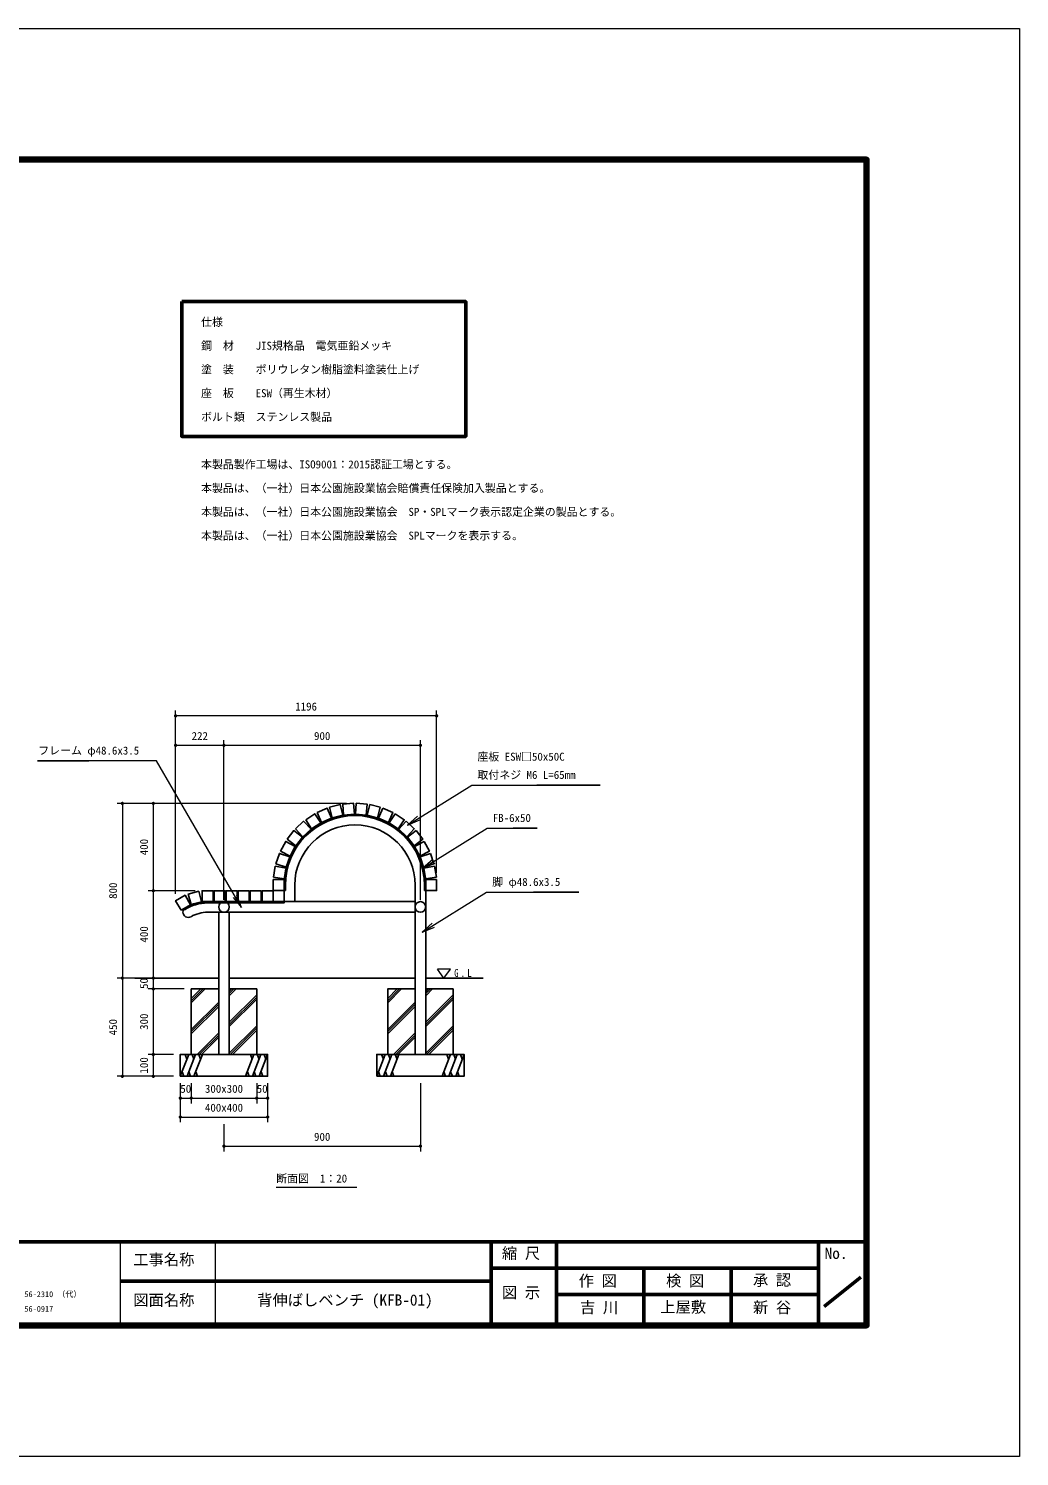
# Model space of a CAD drawing. Units: millimetres at full size, sheet at 1:20. Extents: x -400 to 8800, y -300 to 6240.
# Drawn here: x 4260 to 8800, y -300 to 6240 of the extents above; entities that cross this region are included whole.
import ezdxf
from ezdxf.enums import TextEntityAlignment as Align

# ---------------------------------------------------------------- set-up
doc = ezdxf.new("R2010")
doc.units = ezdxf.units.MM
doc.header["$LTSCALE"] = 20
doc.layers.add('D-DOC\u3000文章(説明、指示、参照事項等)', color=7, linetype='Continuous')
for name, color, linetype, lineweight in [('D-STR-DIM\u3000寸法線、寸法値', 7, 'Continuous', 13), ('D-STR-HTXT\u3000旗上げ', 7, 'Continuous', 13), ('D-STR-TXT\u3000文字列', 7, 'Continuous', 13), ('D-STR\u3000構造物外形線', 1, 'Continuous', 25), ('D-TTL-FRAM', 7, 'Continuous', 50), ('D-TTL-FRAM\u3000タイトル枠、凡例図枠', 2, 'Continuous', 50), ('D-TTL-TXT', 7, 'Continuous', 13), ('V-nasSTD', 7, 'Continuous', 13)]:
    doc.layers.add(name, color=color, linetype=linetype, lineweight=lineweight)
doc.styles.add('ＭＳ ゴシック', font='')
doc.styles.get('ＭＳ ゴシック').set_extended_font_data('MS Gothic')

# ---------------------------------------------------------------- blocks, each defined once
blk = doc.blocks.new('open_arrow')
at = {"color": 0, "linetype": 'Continuous', "lineweight": -2}
blk.add_lwpolyline([(7.5, 1.25), (0, 0), (7.5, -1.25)], dxfattribs=at)
blk = doc.blocks.new('filled_dot')
at = {"color": 0, "linetype": 'Continuous', "lineweight": -2, "const_width": 1.25}
blk.add_lwpolyline([(-0.625, 0, 1), (0.625, 0, 1)], format="xyb", close=True, dxfattribs=at)

msp = doc.modelspace()

# ---------------------------------------------------------------- linework, layer by layer
at = {"layer": 'D-STR-DIM\u3000寸法線、寸法値'}
for p, q in [((4933.81, 2277.09), (4933.81, 3115.97)), ((6129.76, 3091.97), (4933.81, 3091.97)), ((6129.76, 2373.78), (6129.76, 3115.97)), ((4933.81, 2277.09), (4933.81, 2981.02)), ((5155.46, 2957.02), (4933.81, 2957.02)), ((5155.46, 2248.78), (5155.46, 2981.02)), ((5155.46, 2248.78), (5155.46, 2981.02)), ((6055.46, 2957.02), (5155.46, 2957.02)), ((6055.46, 2248.78), (6055.46, 2981.02)), ((5717.47, 2691.07), (4665.92, 2691.07)), ((4689.92, 2691.07), (4689.92, 1891.08)), ((5717.47, 2691.07), (4807.72, 2691.07)), ((4831.72, 2691.07), (4831.72, 2291.08)), ((5023.46, 2291.08), (4807.72, 2291.08)), ((5023.46, 2291.08), (4807.72, 2291.08)), ((4831.72, 2291.08), (4831.72, 1891.08)), ((4988.93, 1891.08), (4665.92, 1891.08)), ((4988.93, 1891.08), (4665.92, 1891.08)), ((4689.92, 1891.08), (4689.92, 1441.08)), ((4988.93, 1891.08), (4807.72, 1891.08)), ((4988.93, 1891.08), (4807.72, 1891.08)), ((4973.46, 1841.08), (4807.72, 1841.08)), ((4973.46, 1841.08), (4807.72, 1841.08)), ((4831.72, 1891.08), (4831.72, 1841.08)), ((4831.72, 1841.08), (4831.72, 1541.08)), ((4923.46, 1541.08), (4807.72, 1541.08)), ((4923.46, 1541.08), (4807.72, 1541.08)), ((4831.72, 1541.08), (4831.72, 1441.08)), ((4923.46, 1441.08), (4665.92, 1441.08)), ((4923.46, 1441.08), (4807.72, 1441.08)), ((4955.46, 1409.08), (4955.46, 1317.16)), ((4955.46, 1409.08), (4955.46, 1230.58)), ((5005.46, 1409.08), (5005.46, 1317.16)), ((5005.46, 1409.08), (5005.46, 1317.16)), ((5305.46, 1409.08), (5305.46, 1317.16)), ((5305.46, 1409.08), (5305.46, 1317.16)), ((5355.46, 1409.08), (5355.46, 1317.16)), ((5355.46, 1409.08), (5355.46, 1230.58)), ((6055.46, 1409.08), (6055.46, 1097.27)), ((4955.46, 1341.16), (5005.46, 1341.16)), ((5005.46, 1341.16), (5305.46, 1341.16)), ((5305.46, 1341.16), (5355.46, 1341.16)), ((4955.46, 1254.58), (5355.46, 1254.58)), ((5155.46, 1222.58), (5155.46, 1097.27)), ((5155.46, 1121.27), (6055.46, 1121.27))]:
    msp.add_line(p, q, dxfattribs=at)
at = {"layer": 'D-STR-HTXT\u3000旗上げ'}
for points in [[(5235.57, 2213.63), (4846.16, 2886.04), (4838.16, 2886.04), (4300.88, 2886.04), (4536.79, 2886.04)], [(5996.2, 2591.92), (6291.02, 2774.55), (6299.02, 2774.55), (6878.42, 2774.55), (6588.72, 2774.55)], [(6066.48, 2394.73), (6361.29, 2577.36), (6369.29, 2577.36), (6590.94, 2577.36), (6480.12, 2577.36)], [(6063.52, 2101.67), (6358.34, 2284.3), (6366.34, 2284.3), (6781.94, 2284.3), (6574.14, 2284.3)]]:
    msp.add_lwpolyline(points, dxfattribs=at)
at = {"layer": 'D-STR-TXT\u3000文字列'}
msp.add_line((5394.88, 933.66), (5764.31, 933.66), dxfattribs=at)
at = {"layer": 'D-STR\u3000構造物外形線'}
for p, q in [((5431.16, 2241.08), (5431.16, 2316.78)), ((5431.16, 2291.78), (5437.16, 2291.78)), ((5437.16, 2316.78), (5437.16, 2291.78)), ((5479.76, 2241.08), (5479.76, 2316.78)), ((6031.16, 2316.78), (6031.16, 1541.08)), ((6073.76, 2316.78), (6073.76, 2291.78)), ((6073.76, 2291.78), (6079.76, 2291.78)), ((6079.76, 2316.78), (6079.76, 1541.08)), ((5055.46, 2241.08), (6031.16, 2241.08)), ((4971.8, 2209.29), (4974.93, 2203.87)), ((5079.76, 2192.48), (6031.16, 2192.48)), ((5131.16, 2192.48), (5131.16, 1541.08)), ((5179.76, 2192.48), (5179.76, 1541.08)), ((5131.16, 1891.08), (4746.34, 1891.08)), ((5005.46, 1797.05), (5049.49, 1841.08)), ((5005.46, 1787.05), (5059.49, 1841.08)), ((5005.46, 1777.05), (5069.49, 1841.08)), ((6031.16, 1891.08), (5179.76, 1891.08)), ((5179.76, 1829.93), (5190.91, 1841.08)), ((5179.76, 1819.93), (5200.91, 1841.08)), ((5179.76, 1809.93), (5210.91, 1841.08)), ((5905.46, 1797.05), (5949.49, 1841.08)), ((5905.46, 1787.05), (5959.49, 1841.08)), ((5905.46, 1777.05), (5969.49, 1841.08)), ((6343.73, 1891.08), (6079.76, 1891.08)), ((6079.76, 1829.93), (6090.91, 1841.08)), ((6079.76, 1819.93), (6100.91, 1841.08)), ((6079.76, 1809.93), (6110.91, 1841.08)), ((5005.46, 1655.63), (5131.16, 1781.33)), ((5005.46, 1645.63), (5131.16, 1771.33)), ((5179.76, 1688.51), (5305.46, 1814.21)), ((5179.76, 1678.51), (5305.46, 1804.21)), ((5179.76, 1668.51), (5305.46, 1794.21)), ((5905.46, 1655.63), (6031.16, 1781.33)), ((5905.46, 1645.63), (6031.16, 1771.33)), ((6079.76, 1688.51), (6205.46, 1814.21)), ((6079.76, 1678.51), (6205.46, 1804.21)), ((6079.76, 1668.51), (6205.46, 1794.21)), ((5005.46, 1635.63), (5131.16, 1761.33)), ((5905.46, 1635.63), (6031.16, 1761.33)), ((5032.34, 1541.08), (5131.16, 1639.91)), ((5179.76, 1547.09), (5305.46, 1672.79)), ((5183.76, 1541.08), (5305.46, 1662.79)), ((5193.76, 1541.08), (5305.46, 1652.79)), ((5932.34, 1541.08), (6031.16, 1639.91)), ((6079.76, 1547.09), (6205.46, 1672.79)), ((6083.76, 1541.08), (6205.46, 1662.79)), ((6093.76, 1541.08), (6205.46, 1652.79)), ((5042.34, 1541.08), (5131.16, 1629.91)), ((5052.34, 1541.08), (5131.16, 1619.91)), ((5942.34, 1541.08), (6031.16, 1629.91)), ((5952.34, 1541.08), (6031.16, 1619.91)), ((4955.46, 1441.08), (4993.71, 1541.08)), ((4985.7, 1520.14), (4977.7, 1541.08)), ((4986.79, 1441.08), (5025.04, 1541.08)), ((5017.03, 1520.14), (5009.02, 1541.08)), ((5018.11, 1441.08), (5056.36, 1541.08)), ((5048.35, 1520.14), (5040.35, 1541.08)), ((5254.56, 1441.08), (5292.81, 1541.08)), ((5284.8, 1520.14), (5276.79, 1541.08)), ((5285.89, 1441.08), (5324.14, 1541.08)), ((5316.13, 1520.14), (5308.12, 1541.08)), ((5317.21, 1441.08), (5355.46, 1541.08)), ((5347.45, 1520.14), (5339.45, 1541.08)), ((5855.46, 1441.08), (5893.71, 1541.08)), ((5885.7, 1520.14), (5877.7, 1541.08)), ((5886.79, 1441.08), (5925.04, 1541.08)), ((5917.03, 1520.14), (5909.02, 1541.08)), ((5918.11, 1441.08), (5956.36, 1541.08)), ((5948.35, 1520.14), (5940.35, 1541.08)), ((6154.56, 1441.08), (6192.81, 1541.08)), ((6184.8, 1520.14), (6176.79, 1541.08)), ((6185.89, 1441.08), (6224.14, 1541.08)), ((6216.13, 1520.14), (6208.12, 1541.08)), ((6217.21, 1441.08), (6255.46, 1541.08)), ((6247.45, 1520.14), (6239.45, 1541.08)), ((4963.47, 1462.02), (4971.48, 1441.08)), ((4994.8, 1462.02), (5002.8, 1441.08)), ((5026.12, 1462.02), (5034.13, 1441.08)), ((5262.57, 1462.02), (5270.58, 1441.08)), ((5293.89, 1462.02), (5301.9, 1441.08)), ((5325.22, 1462.02), (5333.23, 1441.08)), ((5863.47, 1462.02), (5871.48, 1441.08)), ((5894.8, 1462.02), (5902.8, 1441.08)), ((5926.12, 1462.02), (5934.13, 1441.08)), ((6162.57, 1462.02), (6170.58, 1441.08)), ((6193.89, 1462.02), (6201.9, 1441.08)), ((6225.22, 1462.02), (6233.23, 1441.08))]:
    msp.add_line(p, q, dxfattribs=at)
for points in [[(5639.34, 2673.49), (5651.62, 2625.02), (5700.09, 2637.29), (5687.81, 2685.76)], [(5699.64, 2687.74), (5703.77, 2637.91), (5753.6, 2642.04), (5749.47, 2691.87)], [(5761.46, 2691.87), (5757.33, 2642.04), (5807.16, 2637.91), (5811.29, 2687.74)], [(5823.11, 2685.76), (5810.84, 2637.29), (5859.31, 2625.02), (5871.58, 2673.49)], [(5529.81, 2616.46), (5557.16, 2574.6), (5599.02, 2601.95), (5571.67, 2643.81)], [(5582.21, 2649.51), (5602.3, 2603.72), (5648.09, 2623.81), (5628, 2669.6)], [(5882.92, 2669.6), (5862.84, 2623.81), (5908.63, 2603.72), (5928.71, 2649.51)], [(5939.26, 2643.81), (5911.91, 2601.95), (5953.77, 2574.6), (5981.11, 2616.46)], [(5444.73, 2526.95), (5484.19, 2496.24), (5514.9, 2535.7), (5475.44, 2566.41)], [(5483.56, 2575.23), (5517.43, 2538.44), (5554.21, 2572.31), (5520.35, 2609.09)], [(5990.58, 2609.09), (5956.71, 2572.31), (5993.5, 2538.44), (6027.36, 2575.23)], [(6035.48, 2566.41), (5996.02, 2535.7), (6026.74, 2496.24), (6066.19, 2526.95)], [(5414.38, 2472.94), (5458.35, 2449.14), (5482.15, 2493.12), (5438.17, 2516.91)], [(6072.75, 2516.91), (6028.78, 2493.12), (6052.57, 2449.14), (6096.55, 2472.94)], [(5393.32, 2414.67), (5440.62, 2398.44), (5456.85, 2445.73), (5409.56, 2461.96)], [(6101.36, 2461.96), (6054.07, 2445.73), (6070.31, 2398.44), (6117.6, 2414.67)], [(5382.15, 2353.73), (5431.47, 2345.5), (5439.7, 2394.82), (5390.38, 2403.05)], [(6120.54, 2403.05), (6071.22, 2394.82), (6079.45, 2345.5), (6128.77, 2353.73)], [(5004.55, 2227.8), (5052.85, 2240.74), (5039.9, 2289.03), (4991.61, 2276.09)], [(5055.46, 2241.08), (5105.46, 2241.08), (5105.46, 2291.08), (5055.46, 2291.08)], [(5055.46, 2241.08), (5105.46, 2241.08), (5105.46, 2291.08), (5055.46, 2291.08)], [(5110.46, 2241.08), (5160.46, 2241.08), (5160.46, 2291.08), (5110.46, 2291.08)], [(5165.46, 2241.08), (5215.46, 2241.08), (5215.46, 2291.08), (5165.46, 2291.08)], [(5220.46, 2241.08), (5270.46, 2241.08), (5270.46, 2291.08), (5220.46, 2291.08)], [(5275.46, 2241.08), (5325.46, 2241.08), (5325.46, 2291.08), (5275.46, 2291.08)], [(5330.46, 2241.08), (5380.46, 2241.08), (5380.46, 2291.08), (5330.46, 2291.08)], [(5381.16, 2291.78), (5431.16, 2291.78), (5431.16, 2341.78), (5381.16, 2341.78)], [(6129.76, 2341.78), (6079.76, 2341.78), (6079.76, 2291.78), (6129.76, 2291.78)], [(4958.81, 2201.79), (5002.11, 2226.79), (4977.11, 2270.09), (4933.81, 2245.09)], [(5070.46, 2235.08), (5431.16, 2235.08), (5431.16, 2241.08), (5070.46, 2241.08)], [(4955.46, 1441.08), (5355.46, 1441.08), (5355.46, 1541.08), (4955.46, 1541.08)], [(5855.46, 1441.08), (6255.46, 1441.08), (6255.46, 1541.08), (5855.46, 1541.08)]]:
    msp.add_lwpolyline(points, close=True, dxfattribs=at)
for points in [[(5131.16, 1841.08), (5005.46, 1841.08), (5005.46, 1541.08), (5305.46, 1541.08), (5305.46, 1841.08), (5179.76, 1841.08)], [(6031.16, 1841.08), (5905.46, 1841.08), (5905.46, 1541.08), (6205.46, 1541.08), (6205.46, 1841.08), (6079.76, 1841.19)]]:
    msp.add_lwpolyline(points, dxfattribs=at)
for centre in [(5155.46, 2216.78), (6055.46, 2216.78)]:
    msp.add_circle(centre, 24.3, dxfattribs=at)
for centre, radius, start, end in [((5755.46, 2316.78), 324.3, 0, 180), ((5755.46, 2316.78), 318.3, 0, 180), ((5755.46, 2316.78), 275.7, 0, 180), ((5080.46, 2041.08), 194, 90, 122.9547), ((5080.46, 2041.08), 200, 90, 120), ((4992.01, 2192.89), 24.3, 120, 300), ((5080.46, 2041.08), 151.4, 90, 120)]:
    msp.add_arc(centre, radius, start, end, dxfattribs=at)
at = {"layer": 'D-TTL-FRAM'}
for p, q in [((300, 682.44), (8100, 682.44)), ((6379.22, 682.44), (6379.22, 300)), ((6679.22, 682.44), (6679.22, 300)), ((7879.22, 682.44), (7879.22, 300)), ((6679.22, 562.44), (6379.22, 562.44)), ((6679.22, 562.44), (7879.22, 562.44)), ((7079.22, 300), (7079.22, 562.44)), ((7479.22, 562.44), (7479.22, 300)), ((6379.22, 502.44), (4679.22, 502.44)), ((7905.33, 386.94), (8073.33, 521.34)), ((7879.22, 442.44), (6679.22, 442.44))]:
    msp.add_line(p, q, dxfattribs=at)
at = {"layer": 'D-TTL-FRAM\u3000タイトル枠、凡例図枠'}
msp.add_lwpolyline([(4962.36, 4989.76), (6263.52, 4989.76), (6263.52, 4371.68), (4962.36, 4371.68)], close=True, dxfattribs=at)
at = {"layer": 'D-TTL-TXT'}
for p, q in [((4679.22, 682.44), (4679.22, 300)), ((5115.96, 300), (5115.96, 682.44))]:
    msp.add_line(p, q, dxfattribs=at)
at = {"layer": 'V-nasSTD'}
for p, q in [((6193.31, 1931.08), (6133.31, 1931.08)), ((6163.31, 1891.08), (6133.31, 1931.08)), ((6163.31, 1891.08), (6193.31, 1931.08))]:
    msp.add_line(p, q, dxfattribs=at)
msp.add_lwpolyline([(-400, -300), (-400, 6240), (8800, 6240), (8800, -300)], close=True, dxfattribs=at)
at = {"layer": 'V-nasSTD', "color": 3, "lineweight": 140}
msp.add_lwpolyline([(300, 300), (300, 5640), (8100, 5640), (8100, 300)], close=True, dxfattribs=at)

# ---------------------------------------------------------------- block references
at = {"layer": 'D-STR-DIM\u3000寸法線、寸法値', "xscale": 6, "yscale": 6}
for p in [(4933.81, 3091.97), (4933.81, 2957.02), (5155.46, 2957.02), (4955.46, 1341.16), (5005.46, 1341.16), (5305.46, 1341.16), (4955.46, 1254.58), (5155.46, 1121.27)]:
    msp.add_blockref('filled_dot', p, dxfattribs=at)
for p, rotation in [((6129.76, 3091.97), 180), ((5155.46, 2957.02), 180), ((6055.46, 2957.02), 180), ((4689.92, 2691.07), 270), ((4831.72, 2691.07), 270), ((4831.72, 2291.08), 90), ((4831.72, 2291.08), 270), ((4689.92, 1891.08), 270), ((4689.92, 1891.08), 90), ((4831.72, 1891.08), 90), ((4831.72, 1891.08), 270), ((4831.72, 1841.08), 90), ((4831.72, 1841.08), 270), ((4831.72, 1541.08), 90), ((4831.72, 1541.08), 270), ((4689.92, 1441.08), 90), ((4831.72, 1441.08), 90), ((5005.46, 1341.16), 180), ((5305.46, 1341.16), 180), ((5355.46, 1341.16), 180), ((5355.46, 1254.58), 180), ((6055.46, 1121.27), 180)]:
    msp.add_blockref('filled_dot', p, dxfattribs=dict(at, rotation=rotation))
at = {"layer": 'D-STR-HTXT\u3000旗上げ', "xscale": 8, "yscale": 8}
for p, rotation in [((5996.2, 2591.92), 31.8), ((6066.48, 2394.73), 31.8), ((5235.57, 2213.63), 120.1), ((6063.52, 2101.67), 31.8)]:
    msp.add_blockref('open_arrow', p, dxfattribs=dict(at, rotation=rotation))

# ---------------------------------------------------------------- texts
at = {"layer": 'D-DOC\u3000文章(説明、指示、参照事項等)', "style": 'ＭＳ ゴシック'}
for s, p in [('仕様', (5050.52, 4914.37)), ('鋼\u3000材\u3000\u3000JIS規格品\u3000電気亜鉛メッキ', (5050.52, 4805.65)), ('塗\u3000装\u3000\u3000ポリウレタン樹脂塗料塗装仕上げ', (5050.52, 4696.92)), ('座\u3000板\u3000\u3000ESW（再生木材）', (5050.52, 4588.2)), ('ボルト類\u3000ステンレス製品', (5050.52, 4479.47)), ('本製品製作工場は、ISO9001：2015認証工場とする。', (5050.52, 4262.02)), ('本製品は、（一社）日本公園施設業協会賠償責任保険加入製品とする。', (5050.52, 4153.29)), ('本製品は、（一社）日本公園施設業協会\u3000SP・SPLマーク表示認定企業の製品とする。', (5050.52, 4044.57)), ('本製品は、（一社）日本公園施設業協会\u3000SPLマークを表示する。\u3000', (5050.52, 3935.84))]:
    msp.add_text(s, height=36.66, dxfattribs=at).set_placement(p, align=Align.TOP_LEFT)
at = {"layer": 'D-STR-DIM\u3000寸法線、寸法値', "style": 'ＭＳ ゴシック'}
for s, p in [('1196', (5531.79, 3134.72)), ('222', (5044.64, 2999.77)), ('900', (5605.46, 2999.77)), ('50', (4980.46, 1383.92)), ('300x300', (5155.46, 1383.92)), ('50', (5330.46, 1383.92)), ('400x400', (5155.46, 1297.34)), ('900', (5605.46, 1164.03))]:
    msp.add_text(s, height=36.66, dxfattribs=at).set_placement(p, align=Align.MIDDLE_CENTER)
for s, p in [('400', (4788.96, 2491.07)), ('800', (4647.16, 2291.07)), ('400', (4788.96, 2091.08)), ('50', (4788.96, 1866.08)), ('450', (4647.16, 1666.08)), ('300', (4788.96, 1691.08)), ('100', (4788.96, 1491.08))]:
    msp.add_text(s, height=36.66, rotation=90, dxfattribs=at).set_placement(p, align=Align.MIDDLE_CENTER)
at = {"layer": 'D-STR-HTXT\u3000旗上げ', "style": 'ＭＳ ゴシック'}
for s, p in [('フレーム φ48.6x3.5', (4304.52, 2903.8)), ('座板 ESW□50x50C', (6316.77, 2875.64)), ('取付ネジ M6 L=65mm', (6316.77, 2792.3)), ('FB-6x50', (6387.05, 2595.11)), ('脚 φ48.6x3.5', (6384.09, 2302.05))]:
    msp.add_text(s, height=36.66, dxfattribs=at).set_placement(p, align=Align.BOTTOM_LEFT)
at = {"layer": 'D-STR-TXT\u3000文字列', "style": 'ＭＳ ゴシック'}
msp.add_text('断面図\u30001：20', height=36.66, dxfattribs=at).set_placement((5394.88, 943.66), align=Align.BOTTOM_LEFT)
at = {"layer": 'D-TTL-TXT', "style": 'ＭＳ ゴシック'}
for s, height, p in [('縮 尺', 51.32, (6429.13, 589.31)), ('No.', 51.32, (7907.64, 589.31)), ('工事名称', 51.32, (4739.83, 560.61)), ('作 図', 51.32, (6780.62, 463.78)), ('検 図', 51.32, (7180.9, 463.78)), ('承 認', 51.32, (7579.13, 466.78)), ('TEL （0776） 56-2310 （代）', 26.39, (3997.6, 421.98)), ('図 示', 51.32, (6429.13, 409.75)), ('FAX （0776） 56-0917', 26.39, (3997.6, 354.81)), ('図面名称', 51.32, (4739.83, 375.4)), ('背伸ばしベンチ (KFB-01)', 51.32, (5307.75, 375.4)), ('吉 川', 51.32, (6786.67, 341.75)), ('上屋敷', 51.32, (7154.51, 343.52)), ('新 谷', 51.32, (7579.13, 341.75))]:
    msp.add_text(s, height=height, dxfattribs=at).set_placement(p, align=Align.BOTTOM_LEFT)
at = {"layer": 'V-nasSTD', "insert": (6210.23, 1895.47), "char_height": 36.66, "attachment_point": 7, "style": 'ＭＳ ゴシック'}
msp.add_mtext('\\T1.5;\\W0.8;G.L', dxfattribs=at)

doc.saveas('drawing.dxf')
